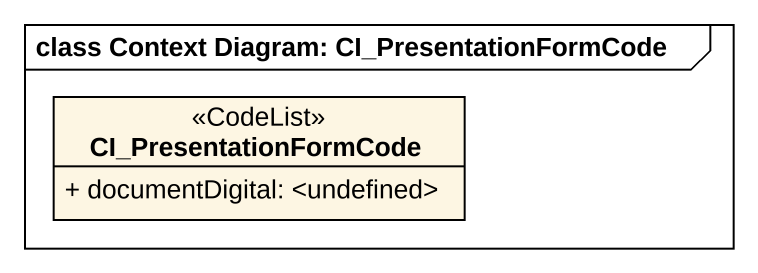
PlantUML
@startuml
mainframe class Context Diagram: CI_PresentationFormCode
hide circle
hide empty members
skinparam classAttributeIconSize 0
class CI_PresentationFormCode <<CodeList>> {
  + documentDigital: <undefined>
}
@enduml
